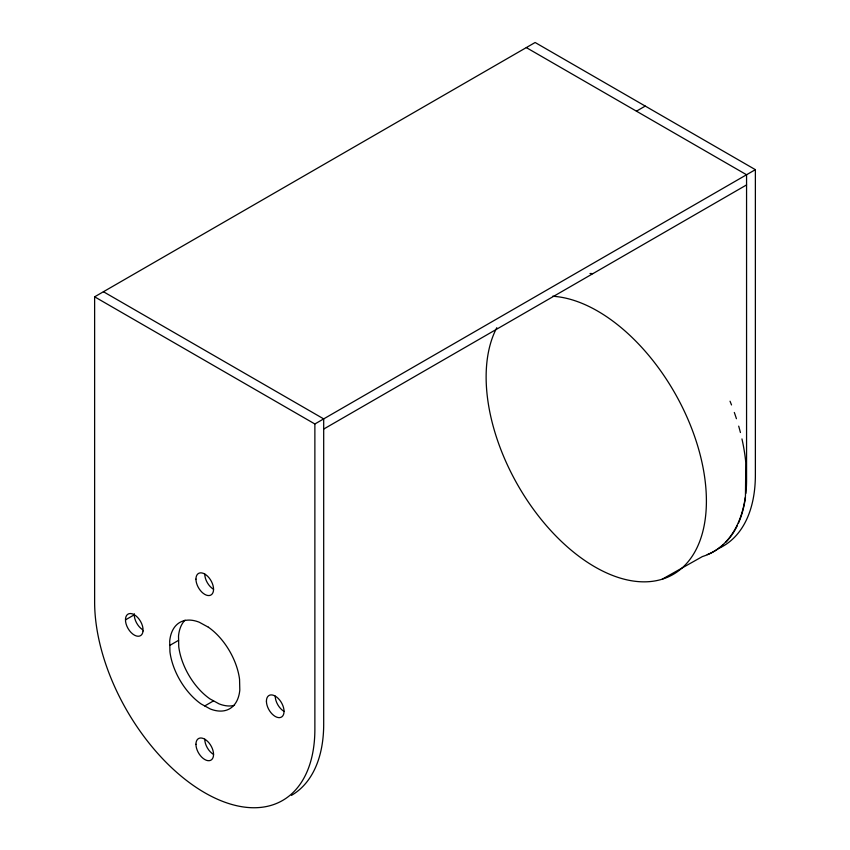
<?xml version="1.0" encoding="UTF-8"?>
<svg xmlns="http://www.w3.org/2000/svg" width="850" height="850" viewBox="0 0 850 850"><rect width="100%" height="100%" fill="white"/><g stroke="black" fill="none" stroke-linecap="round" stroke-linejoin="round"><path stroke-width="1.27" d="M755.374 169.66L314.872 423.98L314.872 729.162A155.741 89.919 60 0 1 204.754 792.742A155.741 89.919 60 0 1 94.626 602.002L94.626 296.82L535.128 42.5L755.374 169.66L755.374 474.842A155.741 89.919 60 0 1 719.674 547.963M636.438 111.169L645.246 106.08M323.691 429.069L746.566 184.917M125.534 619.852L134.343 614.763M169.798 645.405L178.606 640.316M204.754 705.946L213.562 700.857M662.246 579.179L702.408 556.548A155.741 91.003 60.6 0 0 745.45 496.092L745.801 462.687A155.741 91.003 60.6 0 0 741.954 438.919M526.309 47.589L746.566 174.749L746.566 479.931A155.741 89.919 60 0 1 745.907 493.382M103.434 291.731L323.691 418.891L323.691 724.083A155.741 89.919 60 0 1 291.433 795.377M94.626 296.82L314.872 423.98M134.311 613.753L134.385 616.452A12.463 7.193 60 0 0 142.226 629.436M745.461 497.271A155.741 89.919 60 0 1 738.438 523.164M737.375 525.491A155.741 89.919 60 0 1 725.73 542.332M722.819 545.105A155.741 89.919 60 0 1 707.242 554.625M213.562 754.428A12.463 7.193 60 0 1 204.754 739.171M213.562 589.284A12.463 7.193 60 0 1 204.754 574.026M234.558 705.298A49.842 28.772 60 0 1 219.109 703.885L209.907 698.859A49.842 28.772 60 0 1 178.755 646.808L178.511 636.044A49.842 28.772 60 0 1 185.034 620.139M284.038 711.365A12.463 7.193 60 0 1 275.23 696.107M589.996 273.509A155.741 91.003 60.6 0 1 592.758 273.615M730.023 401.211A155.741 91.003 60.6 0 1 731.521 404.951M734.315 412.462A155.741 91.003 60.6 0 1 736.429 418.71M738.692 426.137A155.741 91.003 60.6 0 1 740.424 432.522M552.585 296.246A155.741 91.003 60.6 0 1 705.553 484.606A155.741 91.003 60.6 0 1 578.722 556.155A155.741 91.003 60.6 0 1 496.814 327.707M208.409 627.226L199.208 622.2A49.842 28.772 60 0 0 169.702 641.134L169.947 651.897A49.842 28.772 60 0 0 201.099 703.949L210.29 708.974A49.842 28.772 60 0 0 239.806 690.041L239.551 679.278A49.842 28.772 60 0 0 208.409 627.226M143.044 630.955L142.959 628.256A12.463 7.193 60 0 0 133.981 614.561A12.463 7.193 60 0 0 125.502 618.843L125.577 621.541A12.463 7.193 60 0 0 134.566 635.226A12.463 7.193 60 0 0 143.044 630.955M195.946 744.26A12.463 7.193 60 0 0 209.153 760.697A12.463 7.193 60 0 0 209.153 743.081A12.463 7.193 60 0 0 195.946 744.26M195.946 579.116A12.463 7.193 60 0 0 209.153 595.553A12.463 7.193 60 0 0 209.153 577.936A12.463 7.193 60 0 0 195.946 579.116M266.422 701.186A12.463 7.193 60 0 0 279.639 717.634A12.463 7.193 60 0 0 279.639 700.007A12.463 7.193 60 0 0 266.422 701.186"/></g></svg>
